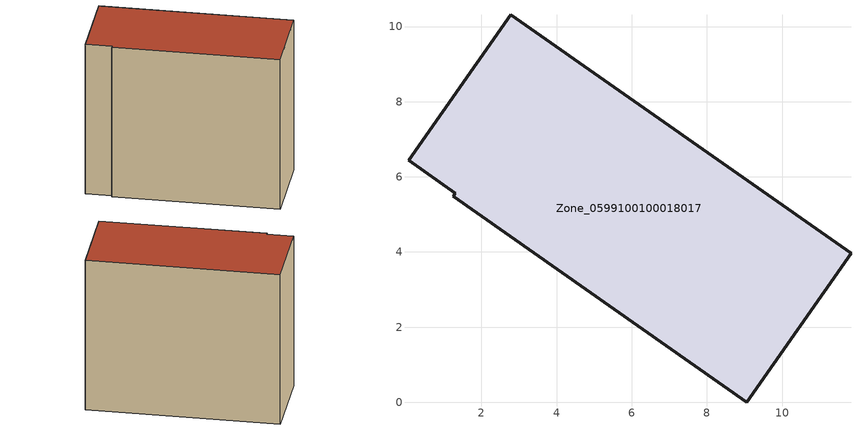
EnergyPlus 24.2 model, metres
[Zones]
Zone_0599100100018017
 floor ground (C_G): 1.31,5.56 0.06,6.44 2.78,10.31 11.83,3.96 9.06,0 1.25,5.48 z0
 wall outside (C_F): 9.06,0 11.83,3.96 2.78,10.31 0.06,6.44 1.31,5.56 1.25,5.48 9.06,0 z0:9.43
 roof outside (C_R): 0.06,6.44 1.31,5.56 1.25,5.48 9.06,0 11.83,3.96 2.78,10.31 z9.43
[BUILDING]
Pand.0599100100018017: North Axis=0; Terrain=City; Loads Convergence Tolerance Value=0.04; Temperature Convergence Tolerance Value=0.4; Solar Distribution=FullExterior; Maximum Number of Warmup Days=25; Minimum Number of Warmup Days=1
[Site:Location]
Rotterdam.The.Hague.AP_ZH_NLD Design_Conditions: Latitude=51.96; Longitude=4.45; Time Zone=1; Elevation=-4.5
[SITE:GROUNDTEMPERATURE:BUILDINGSURFACE]
18, 18, 18, 18, 18, 18, 18, 18, 18, 18, 18, 18
[MATERIAL] Thermal Absorptance=0.9; Solar Absorptance=0.7; Visible Absorptance=0.7
Name | Roughness | Thickness | Conductivity | Density | Specific Heat
G.TI.2015-2018 | MediumSmooth | 0.15 | 0.0428571 | 540 | 1210
F.TI.2015-2018 | Rough | 0.3 | 0.0666667 | 1920 | 840
R.TI.2015-2018 | MediumRough | 0.2 | 0.0333333 | 1500 | 1000
[CONSTRUCTION]
C_G: G.TI.2015-2018
C_F: F.TI.2015-2018
C_R: R.TI.2015-2018
[ZONE]
Zone_0599100100018017: Type=1; Multiplier=1; Ceiling Height=Autocalculate; Volume=Autocalculate; Floor Area=autocalculate; Part of Total Floor Area=Yes
[ZONEINFILTRATION:DESIGNFLOWRATE]
Infil_Zone_0599100100018017: Zone or ZoneList or Space or SpaceList=Zone_0599100100018017; Schedule=AlwaysOn; Design Flow Rate Calculation Method=Flow/Area; Flow Rate per Floor Area=0.0015; Constant Term Coefficient=1; Temperature Term Coefficient=0; Velocity Term Coefficient=0; Velocity Squared Term Coefficient=0
[HVACTEMPLATE:ZONE:IDEALLOADSAIRSYSTEM]
Zone_0599100100018017: Maximum Heating Supply Air Temperature=50; Minimum Cooling Supply Air Temperature=13; Maximum Heating Supply Air Humidity Ratio=0.0156; Minimum Cooling Supply Air Humidity Ratio=0.0077; Heating Limit=NoLimit; Cooling Limit=NoLimit; Dehumidification Control Type=ConstantSensibleHeatRatio; Cooling Sensible Heat Ratio=0.7; Dehumidification Setpoint=60; Humidification Control Type=None; Humidification Setpoint=30; Outdoor Air Method=None; Outdoor Air Flow Rate per Person=0.00944; Outdoor Air Flow Rate per Zone Floor Area=0; Outdoor Air Flow Rate per Zone=0; Demand Controlled Ventilation Type=None; Outdoor Air Economizer Type=NoEconomizer; Heat Recovery Type=None; Sensible Heat Recovery Effectiveness=0.7; Latent Heat Recovery Effectiveness=0.65
[ZONECONTROL:THERMOSTAT]
ThermostatControl_Zone_0599100100018017: Zone or ZoneList=Zone_0599100100018017; Control Type Schedule=DualSetpointControlType; Control 1=Thermostat_Zone_0599100100018017; Temperature Difference Between Cutout And Setpoint=0
[THERMOSTATSETPOINT:DUALSETPOINT]
Thermostat_Zone_0599100100018017: Heating Setpoint Temperature Schedule=HeatingSetpoint_Zone_0599100100018017; Cooling Setpoint Temperature Schedule=CoolingSetpoint_Zone_0599100100018017
[SCHEDULE:COMPACT]
HeatingSetpoint_Zone_0599100100018017: Through: 12/31, For: AllDays, Until: 24:00, 21
CoolingSetpoint_Zone_0599100100018017: Through: 12/31, For: AllDays, Until: 24:00, 24
DualSetpointControlType: Through: 12/31, For: AllDays, Until: 24:00, 4
AlwaysOn: Through: 12/31, For: AllDays, Until: 24:00, 1
